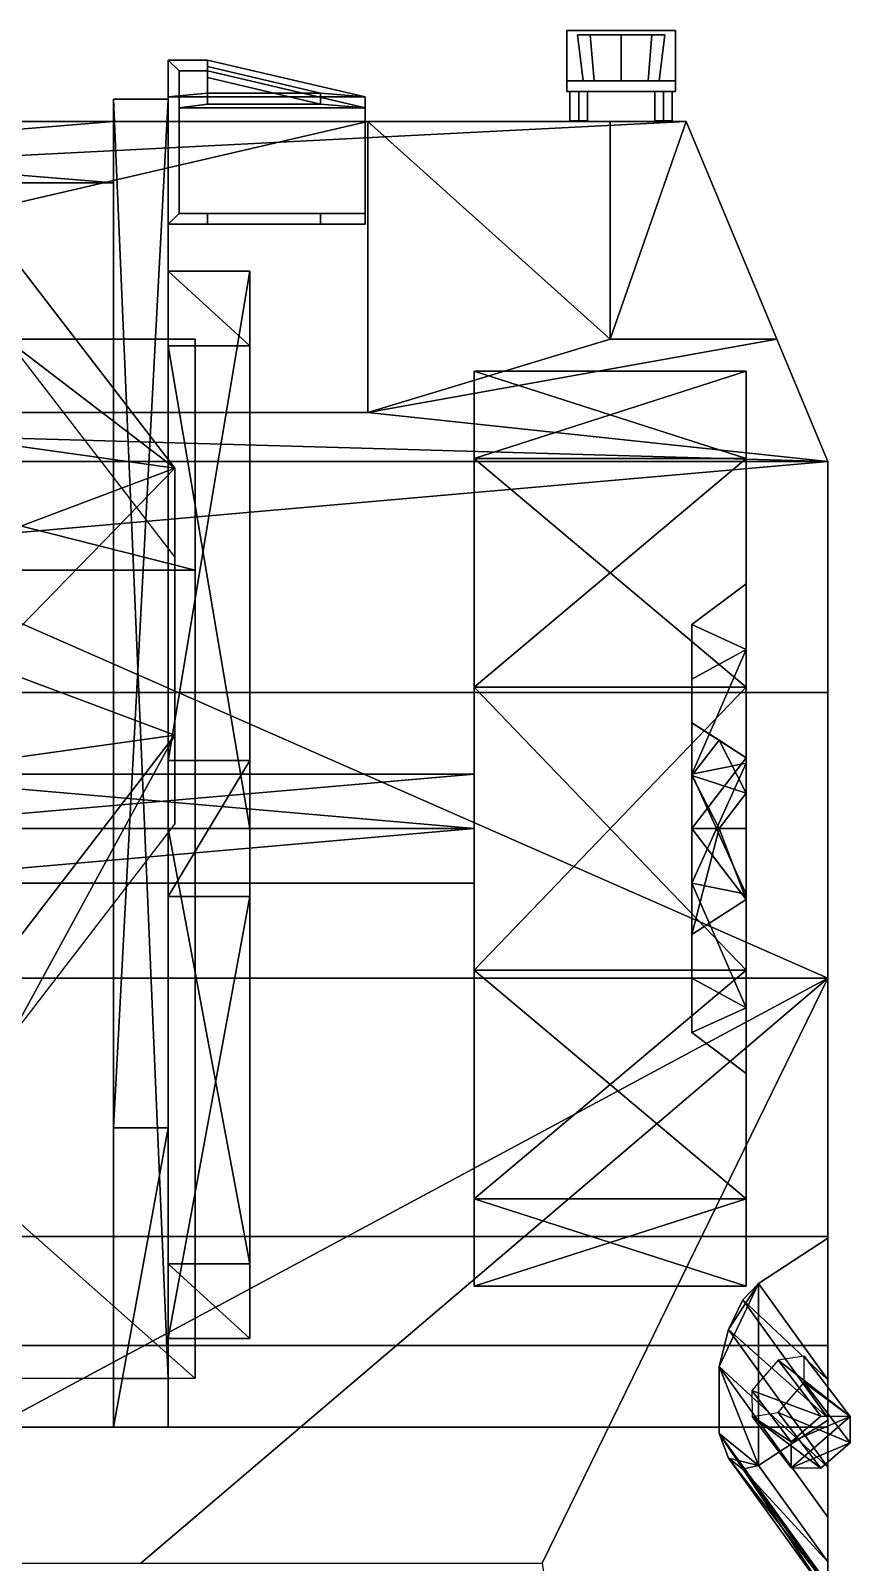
# Model space of a CAD drawing. Header units: millimetres. Extents: x -10.2 to 10.2, y -18.1 to 28.
# Drawn here: x 2.68 to 10.21, y 3.88 to 17.96 of the extents above; entities that cross this region are included whole.
import ezdxf

# ---------------------------------------------------------------- set-up
doc = ezdxf.new("R2010")
doc.units = ezdxf.units.MM
doc.header["$MEASUREMENT"] = 0
for name, color, linetype in [('Default', 7, 'Continuous'), ('mirrored', 7, 'Continuous'), ('wheels', 2, 'Continuous')]:
    doc.layers.add(name, color=color, linetype=linetype)

msp = doc.modelspace()

# ---------------------------------------------------------------- linework, layer by layer
at = {"layer": 'Default'}
for points in [[(8.6, 17.96, 9.1), (8.6, 17.5, 9.1), (7.6, 17.5, 9.1), (7.6, 17.96, 9.1)], [(7.6, 17.96, 9.2), (7.6, 17.4, 9.2), (8.6, 17.4, 9.2), (8.6, 17.96, 9.2)], [(7.6, 17.5, 9.1), (7.6, 17.4, 9.2), (7.6, 17.96, 9.2), (7.6, 17.96, 9.1)], [(7.6, 17.96, 9.1), (7.6, 17.96, 9.2), (8.6, 17.96, 9.2), (8.6, 17.96, 9.1)], [(8.6, 17.96, 9.2), (8.6, 17.4, 9.2), (8.6, 17.5, 9.1), (8.6, 17.96, 9.1)], [(7.6, 17.5, 9.1), (7.6, 17.4, 9.2), (8.6, 17.4, 9.2), (8.6, 17.5, 9.1)], [(7.6, 17.5, 7.31), (7.6, 17.4, 7.31), (7.6, 17.4, 9.2), (7.6, 17.5, 9.1)], [(8.6, 17.5, 7.31), (8.6, 17.4, 7.31), (7.6, 17.4, 7.31), (7.6, 17.5, 7.31)], [(8.6, 17.5, 9.1), (8.6, 17.5, 7.31), (7.6, 17.5, 7.31), (7.6, 17.5, 9.1)], [(8.6, 17.5, 9.1), (8.6, 17.4, 9.2), (7.6, 17.4, 9.2), (7.6, 17.5, 9.1)], [(8.6, 17.4, 9.2), (8.6, 17.4, 7.31), (8.6, 17.5, 7.31), (8.6, 17.5, 9.1)], [(3.438, 7.875, 5.062), (3.438, 17.33, 5.562), (3.938, 17.33, 5.562)], [(3.438, 17.33, 5.562), (3.438, 17.33, 6.438), (3.938, 17.33, 6.438)], [(3.438, 17.33, 6.438), (3.438, 5.57, 6.438), (3.938, 5.57, 6.438)], [(3.438, 17.33, 5.562), (3.438, 7.875, 5.062), (3.438, 17.33, 6.438)], [(3.438, 7.875, 5.062), (3.938, 17.33, 5.562), (3.938, 7.875, 5.062)], [(3.438, 17.33, 5.562), (3.938, 17.33, 6.438), (3.938, 17.33, 5.562)], [(3.438, 17.33, 6.438), (3.938, 5.57, 6.438), (3.938, 17.33, 6.438)], [(3.438, 7.875, 5.062), (3.438, 5.57, 6.438), (3.438, 17.33, 6.438)], [(3.938, 5.57, 6.438), (3.938, 7.875, 5.062), (3.938, 17.33, 6.438)], [(3.938, 7.875, 5.062), (3.938, 17.33, 5.562), (3.938, 17.33, 6.438)], [(7.6, 17.4, 9.2), (7.6, 17.4, 7.31), (8.6, 17.4, 7.31), (8.6, 17.4, 9.2)], [(-8.698, 17.125, 13.5), (8.698, 17.125, 13.5), (-5.75, 17.125, 8.25)], [(-8.698, 17.125, 13.5), (1, 16.734, 13.625), (8.698, 17.125, 13.5)], [(8.698, 17.125, 13.5), (5.774, 17.125, 8.25), (-5.75, 17.125, 8.25)], [(5.774, 17.125, 8.25), (5.774, 14.45, 8.25), (-5.75, 14.45, 8.25)], [(5.774, 17.125, 8.25), (-5.75, 14.45, 8.25), (-5.75, 17.125, 8.25)], [(-3.438, 17.125, 5.812), (-3.438, 17.125, 7.5), (3.438, 17.125, 7.5)], [(-3.438, 17.125, 7.5), (-3.438, 16.562, 7.5), (3.438, 16.562, 7.5)], [(3.438, 17.125, 5.812), (3.438, 16.562, 5.812), (-3.438, 16.562, 5.812)], [(-3.438, 17.125, 5.812), (3.438, 17.125, 7.5), (3.438, 17.125, 5.812)], [(-3.438, 17.125, 7.5), (3.438, 16.562, 7.5), (3.438, 17.125, 7.5)], [(3.438, 17.125, 5.812), (-3.438, 16.562, 5.812), (-3.438, 17.125, 5.812)], [(10, 14, 14.5), (8.698, 17.125, 13.5), (1, 16.734, 13.625), (1, 14, 14.5)], [(3.438, 17.125, 7.5), (3.438, 16.562, 7.5), (3.438, 16.562, 6.438)], [(3.438, 17.125, 7.5), (3.438, 16.562, 6.438), (3.438, 17.125, 6.438)], [(8.698, 17.125, 7.5), (5.774, 17.125, 8.25), (8.698, 17.125, 13.5)], [(5.774, 17.125, 8.25), (8.698, 17.125, 7.5), (8, 17.125, 7.5)], [(8, 17.125, 7.5), (8, 15.125, 7.5), (5.774, 17.125, 8.25)], [(8, 15.125, 7.5), (5.774, 14.45, 8.25), (5.774, 17.125, 8.25)], [(8, 15.125, 7.5), (8, 17.125, 7.5), (8.698, 17.125, 7.5)], [(8, 15.125, 7.5), (8.698, 17.125, 7.5), (9.531, 15.125, 7.5)], [(8.698, 17.125, 13.5), (9.531, 15.125, 7.5), (8.698, 17.125, 7.5)], [(10, 14, 14.5), (10, 14, 8.75), (9.531, 15.125, 7.5), (8.698, 17.125, 13.5)], [(-3.438, 16.562, 5.812), (3.438, 16.562, 5.812), (3.438, 16.562, 7.5)], [(-3.438, 16.562, 5.812), (3.438, 16.562, 7.5), (-3.438, 16.562, 7.5)], [(3.938, 15.062, 5.562), (3.938, 15.75, 5.188), (3.938, 11.25, 4.5)], [(3.938, 15.062, 6.25), (3.938, 15.75, 6.25), (3.938, 15.062, 5.562)], [(3.938, 15.75, 5.188), (3.938, 15.062, 5.562), (3.938, 15.75, 6.25)], [(3.938, 11.25, 4.5), (3.938, 15.75, 5.188), (4.688, 15.75, 5.188)], [(3.938, 15.75, 5.188), (3.938, 15.75, 6.25), (4.688, 15.75, 6.25)], [(3.938, 15.75, 6.25), (3.938, 15.062, 6.25), (4.688, 15.062, 6.25)], [(3.938, 11.25, 4.5), (4.688, 15.75, 5.188), (4.688, 11.25, 4.5)], [(3.938, 15.75, 5.188), (4.688, 15.75, 6.25), (4.688, 15.75, 5.188)], [(3.938, 15.75, 6.25), (4.688, 15.062, 6.25), (4.688, 15.75, 6.25)], [(4.688, 15.062, 5.562), (4.688, 11.25, 4.5), (4.688, 15.75, 5.188)], [(4.688, 15.062, 6.25), (4.688, 15.062, 5.562), (4.688, 15.75, 6.25)], [(4.688, 15.75, 5.188), (4.688, 15.75, 6.25), (4.688, 15.062, 5.562)], [(4.188, 15.125, 7.5), (-4.188, 15.125, 7.5), (-4.188, 15.125, 8.25)], [(4.188, 13, 6.438), (-4.188, 13, 6.438), (-4.188, 15.125, 7.5)], [(4.188, 15.125, 7.5), (-4.188, 15.125, 8.25), (4.188, 15.125, 8.25)], [(4.188, 13, 6.438), (-4.188, 15.125, 7.5), (4.188, 15.125, 7.5)], [(4.188, 14.45, 8.25), (4.188, 13, 6.438), (4.188, 15.125, 7.5)], [(4.188, 15.125, 8.25), (4.188, 14.45, 8.25), (4.188, 15.125, 7.5)], [(5.774, 14.45, 8.25), (8, 15.125, 7.5), (9.531, 15.125, 7.5)], [(9.531, 15.125, 7.5), (10, 14, 8.75), (5.774, 14.45, 8.25)], [(3.938, 11.25, 4.5), (3.938, 10.625, 5.375), (3.938, 15.062, 5.562)], [(3.938, 15.062, 6.25), (3.938, 15.062, 5.562), (4.688, 15.062, 5.562)], [(3.938, 15.062, 5.562), (3.938, 10.625, 5.375), (4.688, 10.625, 5.375)], [(3.938, 15.062, 6.25), (4.688, 15.062, 5.562), (4.688, 15.062, 6.25)], [(3.938, 15.062, 5.562), (4.688, 10.625, 5.375), (4.688, 15.062, 5.562)], [(4.688, 11.25, 4.5), (4.688, 15.062, 5.562), (4.688, 10.625, 5.375)], [(10, 14, 8.75), (-10, 14, 8.75), (-5.75, 14.45, 8.25)], [(10, 14, 8.75), (-5.75, 14.45, 8.25), (5.774, 14.45, 8.25)], [(4.188, 6.875, 8.5), (4.188, 14.45, 8.25), (4.188, 14, 8.75)], [(4.188, 13, 6.438), (4.188, 14.45, 8.25), (4.188, 6.875, 8.5)], [(-10, 14, 8.75), (10, 14, 8.75), (10, 11.875, 9.875), (-10, 11.875, 9.875)], [(1, 13.208, 14.75), (10, 14, 14.5), (1, 14, 14.5)], [(10, 14, 14.5), (1, 13.208, 14.75), (10, 9.25, 16)], [(4.188, 6.875, 8.5), (4.188, 14, 8.75), (4.188, 9.25, 9.875)], [(4.188, 11.875, 9.875), (4.188, 9.25, 9.875), (4.188, 14, 8.75)], [(10, 14, 14.5), (10, 11.875, 9.875), (10, 14, 8.75)], [(10, 6.86, 12.983), (10, 11.875, 9.875), (10, 14, 14.5), (10, 9.25, 16)], [(-10, 9.25, 16), (10, 9.25, 16), (1, 13.208, 14.75)], [(4.188, 5.57, 6.438), (-4.188, 5.57, 6.438), (-4.188, 13, 6.438)], [(4.188, 5.57, 6.438), (-4.188, 13, 6.438), (4.188, 13, 6.438)], [(4.188, 5.57, 6.438), (4.188, 13, 6.438), (4.188, 5.875, 7.25)], [(4.188, 13, 6.438), (4.188, 6.875, 8.5), (4.188, 5.875, 7.25)], [(-10, 11.875, 9.875), (10, 11.875, 9.875), (10, 9.25, 9.875), (-10, 9.25, 9.875)], [(10, 6.86, 12.983), (10, 9.25, 9.875), (10, 11.875, 9.875)], [(1, 10.625, 4.702), (1, 11.125, 4.414), (6.75, 11.125, 4.414)], [(6.75, 10.625, 3.548), (6.75, 11.125, 3.836), (1, 11.125, 3.836)], [(6.75, 11.125, 3.836), (6.75, 11.125, 4.414), (1, 11.125, 4.414)], [(1, 10.625, 4.702), (6.75, 11.125, 4.414), (6.75, 10.625, 4.702)], [(6.75, 10.625, 3.548), (1, 11.125, 3.836), (1, 10.625, 3.548)], [(6.75, 11.125, 3.836), (1, 11.125, 4.414), (1, 11.125, 3.836)], [(3.938, 11.25, 4.5), (3.938, 10, 4.5), (3.938, 10.625, 5.375)], [(3.938, 11.25, 4.5), (3.938, 11.25, 3.5), (3.938, 10, 3.5)], [(3.938, 10, 3.5), (3.938, 11.25, 3.5), (4.688, 11.25, 3.5)], [(3.938, 11.25, 3.5), (3.938, 11.25, 4.5), (4.688, 11.25, 4.5)], [(3.938, 11.25, 4.5), (3.938, 10, 3.5), (3.938, 10, 4.5)], [(3.938, 10, 3.5), (4.688, 11.25, 3.5), (4.688, 10, 3.5)], [(3.938, 11.25, 3.5), (4.688, 11.25, 4.5), (4.688, 11.25, 3.5)], [(4.688, 11.25, 4.5), (4.688, 10.625, 5.375), (4.688, 10, 4.5)], [(4.688, 11.25, 4.5), (4.688, 10, 4.5), (4.688, 10, 3.5)], [(4.688, 11.25, 4.5), (4.688, 10, 3.5), (4.688, 11.25, 3.5)], [(1, 10.125, 4.414), (1, 10.625, 4.702), (6.75, 10.625, 4.702)], [(1, 10.125, 3.836), (6.75, 10.125, 3.836), (6.75, 10.625, 3.548)], [(1, 10.125, 4.414), (6.75, 10.625, 4.702), (6.75, 10.125, 4.414)], [(1, 10.125, 3.836), (6.75, 10.625, 3.548), (1, 10.625, 3.548)], [(3.938, 10, 4.5), (3.938, 5.938, 5.188), (3.938, 10.625, 5.375)], [(3.938, 5.938, 5.188), (3.938, 6.625, 5.562), (3.938, 10.625, 5.375)], [(3.938, 10.625, 5.375), (3.938, 6.625, 5.562), (4.688, 6.625, 5.562)], [(3.938, 10.625, 5.375), (4.688, 6.625, 5.562), (4.688, 10.625, 5.375)], [(4.688, 10, 4.5), (4.688, 10.625, 5.375), (4.688, 5.938, 5.188)], [(4.688, 5.938, 5.188), (4.688, 10.625, 5.375), (4.688, 6.625, 5.562)], [(1, 10.125, 3.836), (1, 10.125, 4.414), (6.75, 10.125, 4.414)], [(1, 10.125, 3.836), (6.75, 10.125, 4.414), (6.75, 10.125, 3.836)], [(3.938, 5.938, 5.188), (3.938, 10, 4.5), (4.688, 10, 4.5)], [(3.938, 10, 4.5), (3.938, 10, 3.5), (4.688, 10, 3.5)], [(3.938, 5.938, 5.188), (4.688, 10, 4.5), (4.688, 5.938, 5.188)], [(3.938, 10, 4.5), (4.688, 10, 3.5), (4.688, 10, 4.5)], [(-10, 9.25, 9.875), (10, 9.25, 9.875), (10, 6.875, 8.5), (-10, 6.875, 8.5)], [(-10, 9.25, 16), (0, 3.875, 19.25), (10, 9.25, 16)], [(10, 9.25, 16), (0, 3.875, 19.25), (3.688, 3.875, 19.25)], [(3.688, 3.875, 19.25), (7.375, 3.875, 19.25), (10, 9.25, 16)], [(10, 9.25, 16), (7.375, 3.875, 19.25), (8.668, -4.5, 17.649), (10, -4.5, 16)], [(10, 5.188, 11.125), (10, 6.875, 8.5), (10, 9.25, 9.875), (10, 6.86, 12.983)], [(10, 9.25, 16), (10, 5.559, 14.154), (10, 6.86, 12.983)], [(10, 5.21, 14.35), (10, 5.559, 14.154), (10, 9.25, 16)], [(10, 4.756, 14.384), (10, 5.21, 14.35), (10, 9.25, 16)], [(10, 9.25, 16), (10, -4.5, 16), (10, 4.756, 14.384)], [(3.438, 5.125, 5.062), (3.438, 7.875, 5.062), (3.938, 7.875, 5.062)], [(3.438, 5.125, 5.062), (3.938, 7.875, 5.062), (3.938, 5.125, 5.062)], [(3.438, 5.57, 6.438), (3.438, 7.875, 5.062), (3.438, 5.125, 5.062)], [(3.938, 7.875, 5.062), (3.938, 5.57, 6.438), (3.938, 5.125, 5.062)], [(-10, 6.875, 8.5), (10, 6.875, 8.5), (10, 5.875, 7.25), (-10, 5.875, 7.25)], [(10, 5.559, 14.154), (9.361, 6.444, 13.357), (10, 6.86, 12.983)], [(9.361, 4.772, 11.499), (10, 5.188, 11.125), (10, 6.86, 12.983), (9.361, 6.444, 13.357)], [(10, 5.188, 11.125), (10, 5.875, 7.25), (10, 6.875, 8.5)], [(3.938, 6.625, 5.562), (3.938, 5.938, 6.25), (3.938, 6.625, 6.25)], [(3.938, 5.938, 5.188), (3.938, 5.938, 6.25), (3.938, 6.625, 5.562)], [(3.938, 6.625, 5.562), (3.938, 6.625, 6.25), (4.688, 6.625, 6.25)], [(3.938, 6.625, 6.25), (3.938, 5.938, 6.25), (4.688, 5.938, 6.25)], [(3.938, 6.625, 5.562), (4.688, 6.625, 6.25), (4.688, 6.625, 5.562)], [(3.938, 6.625, 6.25), (4.688, 5.938, 6.25), (4.688, 6.625, 6.25)], [(4.688, 6.625, 5.562), (4.688, 6.625, 6.25), (4.688, 5.938, 6.25)], [(4.688, 5.938, 5.188), (4.688, 6.625, 5.562), (4.688, 5.938, 6.25)], [(9.361, 6.444, 13.357), (9.086, 6.021, 13.246), (9, 5.681, 12.981)], [(9.361, 4.772, 11.499), (9.361, 6.444, 13.357), (9, 5.681, 12.981)], [(9.361, 6.444, 13.357), (9.218, 6.293, 13.376), (9.086, 6.021, 13.246)], [(10, 5.559, 14.154), (9.218, 6.293, 13.376), (9.361, 6.444, 13.357)], [(10, 5.21, 14.35), (9.086, 6.021, 13.246), (9.218, 6.293, 13.376)], [(10, 5.559, 14.154), (10, 5.21, 14.35), (9.218, 6.293, 13.376)], [(3.938, 5.938, 6.25), (3.938, 5.938, 5.188), (4.688, 5.938, 5.188)], [(3.938, 5.938, 6.25), (4.688, 5.938, 5.188), (4.688, 5.938, 6.25)], [(10, 4.756, 14.384), (9, 5.681, 12.981), (9.086, 6.021, 13.246)], [(10, 5.21, 14.35), (10, 4.756, 14.384), (9.086, 6.021, 13.246)], [(-10, 5.875, 7.25), (10, 5.875, 7.25), (10, 5.125, 5.25), (-10, 5.125, 5.25)], [(9.782, 5.775, 12.063), (9.542, 5.739, 12.337), (10.205, 5.222, 12.556)], [(10.205, 5.222, 12.556), (9.782, 5.534, 11.794), (9.782, 5.775, 12.063)], [(10, 5.875, 7.25), (10, -4.5, 3.875), (10, 5.125, 5.25)], [(10, 5.875, 7.25), (10, 5.188, 11.125), (10, -4.5, 3.875)], [(9, 5.681, 12.981), (10, 4.296, 14.228), (10, 3.681, 13.544), (9, 5.066, 12.297)], [(10, 4.756, 14.384), (10, 4.296, 14.228), (9, 5.681, 12.981)], [(9, 5.066, 12.297), (9.361, 4.772, 11.499), (9, 5.681, 12.981)], [(9.542, 5.739, 12.337), (9.302, 5.462, 12.342), (9.934, 5.226, 12.794)], [(9.542, 5.739, 12.337), (9.934, 5.226, 12.794), (10.205, 5.222, 12.556)], [(3.438, 5.125, 5.25), (3.438, 5.57, 6.438), (3.438, 5.125, 5.062)], [(3.938, 5.57, 6.438), (3.938, 5.125, 5.25), (3.938, 5.125, 5.062)], [(10.205, 4.981, 12.287), (9.543, 5.257, 11.8), (9.782, 5.534, 11.794)], [(10.205, 5.222, 12.556), (10.205, 4.981, 12.287), (9.782, 5.534, 11.794)], [(9.302, 5.462, 12.342), (9.303, 5.221, 12.074), (9.663, 4.99, 12.763)], [(9.302, 5.462, 12.342), (9.663, 4.99, 12.763), (9.934, 5.226, 12.794)], [(9.934, 4.746, 12.256), (9.303, 5.221, 12.074), (9.543, 5.257, 11.8)], [(9.934, 4.746, 12.256), (9.663, 4.75, 12.494), (9.303, 5.221, 12.074)], [(9.303, 5.221, 12.074), (9.663, 4.75, 12.494), (9.663, 4.99, 12.763)], [(10.205, 4.981, 12.287), (9.934, 4.746, 12.256), (9.543, 5.257, 11.8)], [(9.934, 5.226, 12.794), (9.663, 4.99, 12.763), (10.205, 5.222, 12.556)], [(9.663, 4.99, 12.763), (9.663, 4.75, 12.494), (10.205, 5.222, 12.556)], [(9.663, 4.75, 12.494), (10.205, 4.981, 12.287), (10.205, 5.222, 12.556)], [(-10, 5.125, 3.875), (10, 5.125, 3.875), (10, -4.5, 3.875), (-10, -4.5, 3.875)], [(-10, 5.125, 5.25), (10, 5.125, 5.25), (10, 5.125, 3.875), (-10, 5.125, 3.875)], [(10, 5.188, 11.125), (9.361, 4.772, 11.499), (10, 3.887, 12.296)], [(10, -4.5, 3.875), (10, 5.188, 11.125), (10, 3.887, 12.296)], [(10, 5.125, 5.25), (10, -4.5, 3.875), (10, 5.125, 3.875)], [(9.086, 4.838, 11.932), (9, 5.066, 12.297), (10, 3.573, 13.07)], [(9.361, 4.772, 11.499), (9, 5.066, 12.297), (9.086, 4.838, 11.932)], [(9, 5.066, 12.297), (10, 3.681, 13.544), (10, 3.573, 13.07)], [(9.934, 4.746, 12.256), (10.205, 4.981, 12.287), (9.663, 4.75, 12.494)], [(9.218, 4.738, 11.648), (9.086, 4.838, 11.932), (10, 3.655, 12.623)], [(9.218, 4.738, 11.648), (9.361, 4.772, 11.499), (9.086, 4.838, 11.932)], [(9.086, 4.838, 11.932), (10, 3.573, 13.07), (10, 3.655, 12.623)], [(9.361, 4.772, 11.499), (9.218, 4.738, 11.648), (10, 3.887, 12.296)], [(9.218, 4.738, 11.648), (10, 3.655, 12.623), (10, 3.887, 12.296)], [(10, -4.5, 16), (10, 4.296, 14.228), (10, 4.756, 14.384)], [(10, 3.681, 13.544), (10, 4.296, 14.228), (10, -4.5, 16)], [(10, 3.655, 12.623), (10, -4.5, 3.875), (10, 3.887, 12.296)]]:
    msp.add_3dface(points, dxfattribs=at)
at = {"layer": 'Default', "ltscale": 100}
for points in [[(7.853, 17.5, 8.403), (7.75, 17.5, 8.65), (7.7, 17.92, 8.65), (7.817, 17.92, 8.367)], [(7.75, 17.5, 8.65), (7.853, 17.5, 8.897), (7.817, 17.92, 8.933), (7.7, 17.92, 8.65)], [(7.7, 17.92, 8.65), (7.817, 17.92, 8.933), (8.1, 17.92, 9.05), (7.817, 17.92, 8.367)], [(8.1, 17.5, 8.3), (7.853, 17.5, 8.403), (7.817, 17.92, 8.367), (8.1, 17.92, 8.25)], [(7.853, 17.5, 8.897), (8.1, 17.5, 9), (8.1, 17.92, 9.05), (7.817, 17.92, 8.933)], [(7.817, 17.92, 8.367), (8.1, 17.92, 9.05), (8.383, 17.92, 8.933), (8.1, 17.92, 8.25)], [(8.347, 17.5, 8.403), (8.1, 17.5, 8.3), (8.1, 17.92, 8.25), (8.383, 17.92, 8.367)], [(8.1, 17.5, 9), (8.347, 17.5, 8.897), (8.383, 17.92, 8.933), (8.1, 17.92, 9.05)], [(8.1, 17.92, 8.25), (8.383, 17.92, 8.933), (8.5, 17.92, 8.65), (8.383, 17.92, 8.367)], [(8.45, 17.5, 8.65), (8.347, 17.5, 8.403), (8.383, 17.92, 8.367), (8.5, 17.92, 8.65)], [(8.347, 17.5, 8.897), (8.45, 17.5, 8.65), (8.5, 17.92, 8.65), (8.383, 17.92, 8.933)], [(7.71, 17.4, 8.73), (7.63, 17.4, 8.65), (7.63, 17.13, 8.65), (7.71, 17.13, 8.73)], [(7.63, 17.4, 8.65), (7.71, 17.4, 8.57), (7.71, 17.13, 8.57), (7.63, 17.13, 8.65)], [(7.79, 17.4, 8.65), (7.71, 17.4, 8.73), (7.71, 17.13, 8.73), (7.79, 17.13, 8.65)], [(7.71, 17.4, 8.57), (7.79, 17.4, 8.65), (7.79, 17.13, 8.65), (7.71, 17.13, 8.57)], [(8.49, 17.4, 8.73), (8.41, 17.4, 8.65), (8.41, 17.13, 8.65), (8.49, 17.13, 8.73)], [(8.41, 17.4, 8.65), (8.49, 17.4, 8.57), (8.49, 17.13, 8.57), (8.41, 17.13, 8.65)], [(8.57, 17.4, 8.65), (8.49, 17.4, 8.73), (8.49, 17.13, 8.73), (8.57, 17.13, 8.65)], [(8.49, 17.4, 8.57), (8.57, 17.4, 8.65), (8.57, 17.13, 8.65), (8.49, 17.13, 8.57)]]:
    msp.add_3dface(points, dxfattribs=at)
at = {"layer": 'mirrored'}
for points in [[(3.94, 17.35, 7.5), (3.94, 17.69, 4.98), (4.3, 17.69, 4.98), (4.3, 17.385, 7.24)], [(3.94, 16.18, 7.5), (3.94, 16.18, 4.98), (3.94, 17.69, 4.98), (3.94, 17.35, 7.5)], [(3.94, 17.69, 4.98), (3.94, 16.18, 4.98), (4.04, 16.28, 4.98), (4.04, 17.59, 4.98)], [(4.3, 17.69, 4.98), (3.94, 17.69, 4.98), (4.04, 17.59, 4.98), (4.3, 17.59, 4.98)], [(5.34, 17.385, 7.24), (4.3, 17.629, 5.432), (4.3, 17.69, 4.98), (5.75, 17.35, 7.5)], [(5.75, 17.35, 7.5), (4.3, 17.69, 4.98), (4.3, 17.59, 4.98), (5.75, 17.25, 7.5)], [(5.34, 17.285, 7.24), (4.3, 17.529, 5.432), (4.3, 17.629, 5.432), (5.34, 17.385, 7.24)], [(4.3, 17.385, 7.24), (4.3, 17.629, 5.432), (4.3, 17.529, 5.432), (4.3, 17.285, 7.24)], [(4.3, 17.59, 4.98), (4.04, 17.59, 4.98), (4.04, 17.25, 7.5), (4.3, 17.285, 7.24)], [(4.04, 17.59, 4.98), (4.04, 16.28, 4.98), (4.04, 16.28, 7.5), (4.04, 17.25, 7.5)], [(4.3, 17.59, 4.98), (4.3, 17.529, 5.432), (5.34, 17.285, 7.24), (5.75, 17.25, 7.5)], [(3.94, 17.35, 7.5), (4.3, 17.385, 7.24), (5.34, 17.385, 7.24), (5.75, 17.35, 7.5)], [(3.94, 17.35, 7.63), (3.94, 17.35, 7.5), (5.75, 17.35, 7.5), (5.75, 17.35, 7.63)], [(5.75, 17.35, 7.63), (5.75, 16.18, 7.63), (3.94, 16.18, 7.63), (3.94, 17.35, 7.63)], [(3.94, 16.18, 7.63), (3.94, 16.18, 7.5), (3.94, 17.35, 7.5), (3.94, 17.35, 7.63)], [(5.34, 17.385, 7.24), (4.3, 17.385, 7.24), (4.3, 17.285, 7.24), (5.34, 17.285, 7.24)], [(5.75, 17.35, 7.5), (5.75, 16.18, 7.5), (5.75, 16.18, 7.63), (5.75, 17.35, 7.63)], [(5.34, 17.285, 7.24), (4.3, 17.285, 7.24), (4.04, 17.25, 7.5), (5.75, 17.25, 7.5)], [(4.04, 17.25, 7.5), (4.04, 16.28, 7.5), (5.75, 16.28, 7.5), (5.75, 17.25, 7.5)], [(4.3, 16.28, 4.98), (4.04, 16.28, 4.98), (3.94, 16.18, 4.98), (4.3, 16.18, 4.98)], [(4.04, 16.28, 7.5), (4.04, 16.28, 4.98), (4.3, 16.28, 4.98), (4.3, 16.28, 7.24)], [(4.04, 16.28, 7.5), (4.3, 16.28, 7.24), (5.34, 16.28, 7.24), (5.75, 16.28, 7.5)], [(5.34, 16.28, 7.24), (4.3, 16.28, 5.432), (4.3, 16.28, 4.98), (5.75, 16.28, 7.5)], [(4.3, 16.28, 7.24), (4.3, 16.28, 4.98), (4.3, 16.18, 4.98), (4.3, 16.18, 7.24)], [(5.34, 16.18, 7.24), (4.3, 16.18, 5.432), (4.3, 16.28, 5.432), (5.34, 16.28, 7.24)], [(5.75, 16.28, 7.5), (4.3, 16.28, 4.98), (4.3, 16.18, 4.98), (5.75, 16.18, 7.5)], [(5.34, 16.28, 7.24), (4.3, 16.28, 7.24), (4.3, 16.18, 7.24), (5.34, 16.18, 7.24)], [(4.3, 16.18, 4.98), (3.94, 16.18, 4.98), (3.94, 16.18, 7.5), (4.3, 16.18, 7.24)], [(5.75, 16.18, 7.63), (5.75, 16.18, 7.5), (3.94, 16.18, 7.5), (3.94, 16.18, 7.63)], [(5.34, 16.18, 7.24), (4.3, 16.18, 7.24), (3.94, 16.18, 7.5), (5.75, 16.18, 7.5)], [(4.3, 16.18, 4.98), (4.3, 16.18, 5.432), (5.34, 16.18, 7.24), (5.75, 16.18, 7.5)]]:
    msp.add_3dface(points, dxfattribs=at)
at = {"layer": 'wheels', "extrusion": (1, 0, 0)}
for p, q in [((6.75, 14.028, 1.653), (6.75, 14.831, 4.125)), ((6.75, 14.831, 4.125), (6.75, 14.028, 6.597)), ((6.75, 11.925, 0.125), (6.75, 14.028, 1.653)), ((6.75, 14.028, 6.597), (6.75, 11.925, 8.125)), ((6.75, 11.925, 8.125), (6.75, 9.325, 8.125)), ((6.75, 9.325, 0.125), (6.75, 11.925, 0.125)), ((6.75, 9.325, 8.125), (6.75, 7.222, 6.597)), ((6.75, 7.222, 1.653), (6.75, 9.325, 0.125)), ((6.75, 7.222, 6.597), (6.75, 6.419, 4.125)), ((6.75, 6.419, 4.125), (6.75, 7.222, 1.653))]:
    msp.add_line(p, q, dxfattribs=at)
msp.add_circle((10.625, 4.125, 6.75), 4.125, dxfattribs=at)
at = {"layer": 'wheels'}
for points in [[(2.472, 15.927, 16.877), (1.647, 14.268, 17.451), (4, 13.939, 17.564)], [(4, 13.939, 17.564), (2.472, 15.11, 14.514), (2.472, 15.927, 16.877)], [(4, 13.939, 17.564), (4, 13.123, 15.201), (2.472, 15.11, 14.514)], [(6.75, 14.028, 6.597), (6.75, 14.831, 4.125), (6.75, 14.028, 1.653)], [(9.25, 14.831, 4.125), (6.75, 14.831, 4.125), (6.75, 14.028, 6.597)], [(9.25, 14.028, 1.653), (6.75, 14.028, 1.653), (6.75, 14.831, 4.125)], [(9.25, 14.831, 4.125), (6.75, 14.028, 6.597), (9.25, 14.028, 6.597)], [(9.25, 14.028, 1.653), (6.75, 14.831, 4.125), (9.25, 14.831, 4.125)], [(9.25, 14.831, 4.125), (9.25, 12.875, 3.522), (9.25, 14.028, 1.653)], [(9.25, 12.875, 4.728), (9.25, 12.875, 3.522), (9.25, 14.831, 4.125)], [(9.25, 14.028, 6.597), (9.25, 12.875, 4.728), (9.25, 14.831, 4.125)], [(1.647, 14.268, 17.451), (2.25, 13.281, 17.792), (4, 13.939, 17.564)], [(2.25, 12.141, 18.186), (4, 13.939, 17.564), (2.25, 13.281, 17.792)], [(4, 13.939, 17.564), (2.25, 12.141, 18.186), (4, 11.483, 18.413)], [(4, 13.939, 17.564), (4, 11.483, 18.413), (4, 10.666, 16.051)], [(4, 13.939, 17.564), (4, 10.666, 16.051), (4, 13.123, 15.201)], [(6.75, 14.028, 1.653), (6.75, 9.325, 0.125), (6.75, 6.419, 4.125)], [(6.75, 11.925, 0.125), (6.75, 9.325, 0.125), (6.75, 14.028, 1.653)], [(6.75, 9.325, 8.125), (6.75, 11.925, 8.125), (6.75, 14.028, 6.597)], [(6.75, 7.222, 6.597), (6.75, 14.028, 6.597), (6.75, 6.419, 4.125)], [(6.75, 9.325, 8.125), (6.75, 14.028, 6.597), (6.75, 7.222, 6.597)], [(9.25, 14.028, 6.597), (6.75, 14.028, 6.597), (6.75, 11.925, 8.125)], [(9.25, 11.925, 0.125), (6.75, 11.925, 0.125), (6.75, 14.028, 1.653)], [(6.75, 14.028, 6.597), (6.75, 14.028, 1.653), (6.75, 6.419, 4.125)], [(9.25, 14.028, 6.597), (6.75, 11.925, 8.125), (9.25, 11.925, 8.125)], [(9.25, 11.925, 0.125), (6.75, 14.028, 1.653), (9.25, 14.028, 1.653)], [(9.25, 12.272, 2.478), (9.25, 11.925, 0.125), (9.25, 14.028, 1.653)], [(9.25, 12.272, 2.478), (9.25, 14.028, 1.653), (9.25, 12.875, 3.522)], [(9.25, 14.028, 6.597), (9.25, 12.272, 5.772), (9.25, 12.875, 4.728)], [(9.25, 14.028, 6.597), (9.25, 11.925, 8.125), (9.25, 12.272, 5.772)], [(9.25, 12.272, 2.478), (9.25, 12.875, 3.522), (8.75, 12.5, 3.623)], [(9.25, 12.875, 3.522), (9.25, 12.875, 4.728), (8.75, 12.5, 4.627)], [(8.75, 12.5, 4.627), (9.25, 12.875, 4.728), (9.25, 12.272, 5.772)], [(9.25, 12.875, 3.522), (8.75, 12.5, 4.627), (8.75, 12.5, 3.623)], [(8.75, 11.998, 2.752), (8.75, 12.5, 3.623), (8.75, 11.599, 3.562)], [(8.75, 12.5, 4.627), (8.75, 11.599, 4.688), (8.75, 11.599, 3.562)], [(8.75, 11.998, 5.498), (8.75, 11.599, 4.688), (8.75, 12.5, 4.627)], [(8.75, 12.5, 4.627), (8.75, 11.599, 3.562), (8.75, 12.5, 3.623)], [(9.25, 12.272, 2.478), (8.75, 12.5, 3.623), (8.75, 11.998, 2.752)], [(8.75, 12.5, 4.627), (9.25, 12.272, 5.772), (8.75, 11.998, 5.498)], [(8.75, 11.127, 2.25), (9.25, 11.228, 1.875), (9.25, 12.272, 2.478)], [(9.25, 12.272, 5.772), (9.25, 11.228, 6.375), (8.75, 11.127, 6)], [(8.75, 11.127, 2.25), (9.25, 12.272, 2.478), (8.75, 11.998, 2.752)], [(9.25, 12.272, 5.772), (8.75, 11.127, 6), (8.75, 11.998, 5.498)], [(9.25, 11.228, 1.875), (9.25, 11.925, 0.125), (9.25, 12.272, 2.478)], [(9.25, 11.228, 6.375), (9.25, 12.272, 5.772), (9.25, 11.925, 8.125)], [(2.25, 12.141, 18.186), (1.647, 11.154, 18.527), (4, 11.483, 18.413)], [(8.75, 11.599, 3.562), (8.75, 10.625, 3), (8.75, 11.998, 2.752)], [(8.75, 11.112, 4.969), (8.75, 11.599, 4.688), (8.75, 11.998, 5.498)], [(8.75, 10.625, 3), (8.75, 11.127, 2.25), (8.75, 11.998, 2.752)], [(8.75, 11.112, 4.969), (8.75, 11.998, 5.498), (8.75, 11.127, 6)], [(9.25, 9.325, 0.125), (6.75, 9.325, 0.125), (6.75, 11.925, 0.125)], [(9.25, 11.925, 8.125), (6.75, 11.925, 8.125), (6.75, 9.325, 8.125)], [(9.25, 9.325, 0.125), (6.75, 11.925, 0.125), (9.25, 11.925, 0.125)], [(9.25, 11.925, 8.125), (6.75, 9.325, 8.125), (9.25, 9.325, 8.125)], [(9.25, 10.022, 1.875), (9.25, 9.325, 0.125), (9.25, 11.925, 0.125)], [(9.25, 10.022, 1.875), (9.25, 11.925, 0.125), (9.25, 11.228, 1.875)], [(9.25, 10.022, 6.375), (9.25, 11.228, 6.375), (9.25, 11.925, 8.125)], [(9.25, 11.925, 8.125), (9.25, 9.325, 8.125), (9.25, 10.022, 6.375)], [(8.75, 11.599, 3.562), (9.25, 11.275, 3.75), (8.75, 10.625, 3)], [(9, 11.437, 4.594), (8.75, 11.599, 3.562), (8.75, 11.599, 4.688)], [(8.75, 11.599, 3.562), (9, 11.437, 4.594), (9.25, 11.275, 3.75)], [(8.75, 11.112, 4.969), (9, 11.437, 4.594), (8.75, 11.599, 4.688)], [(1.647, 11.154, 18.527), (2.472, 9.495, 19.1), (4, 11.483, 18.413)], [(4, 11.483, 18.413), (2.472, 9.495, 19.1), (2.472, 8.678, 16.738)], [(4, 11.483, 18.413), (2.472, 8.678, 16.738), (4, 10.666, 16.051)], [(8.75, 11.112, 4.969), (9.25, 10.95, 4.688), (9, 11.437, 4.594)], [(9.25, 11.275, 4.5), (9.25, 11.275, 3.75), (9, 11.437, 4.594)], [(9.25, 11.275, 4.5), (9, 11.437, 4.594), (9.25, 10.95, 4.688)], [(9.25, 11.275, 3.75), (9.25, 10.625, 3.375), (8.75, 10.625, 3)], [(9.25, 11.275, 3.75), (9.25, 10.95, 4.688), (9.25, 10.625, 3.375)], [(9.25, 11.275, 4.5), (9.25, 10.95, 4.688), (9.25, 11.275, 3.75)], [(9.25, 10.022, 1.875), (9.25, 11.228, 1.875), (8.75, 11.127, 2.25)], [(9.25, 11.228, 6.375), (9.25, 10.022, 6.375), (8.75, 10.123, 6)], [(9.25, 11.228, 6.375), (8.75, 10.123, 6), (8.75, 11.127, 6)], [(8.75, 10.625, 3), (8.75, 10.123, 2.25), (8.75, 11.127, 2.25)], [(8.75, 10.625, 5.25), (8.75, 11.112, 4.969), (8.75, 11.127, 6)], [(8.75, 11.127, 6), (8.75, 10.123, 6), (8.75, 10.625, 5.25)], [(9.25, 10.022, 1.875), (8.75, 11.127, 2.25), (8.75, 10.123, 2.25)], [(8.75, 11.112, 4.969), (8.75, 10.625, 5.25), (9, 10.625, 5.062)], [(8.75, 11.112, 4.969), (9, 10.625, 5.062), (9.25, 10.95, 4.688)], [(9.25, 10.95, 4.688), (9, 10.625, 5.062), (9.25, 10.625, 4.875)], [(9.25, 10.95, 4.688), (9.25, 9.975, 4.5), (9.25, 10.625, 3.375)], [(9.25, 10.95, 4.688), (9.25, 10.625, 4.875), (9.25, 9.975, 4.5)], [(8.75, 10.625, 3), (8.75, 9.651, 3.562), (8.75, 9.252, 2.752)], [(8.75, 9.252, 5.498), (8.75, 9.651, 4.688), (8.75, 10.625, 5.25)], [(9, 10.625, 5.062), (8.75, 10.625, 5.25), (8.75, 9.651, 4.688)], [(8.75, 9.651, 4.688), (9.25, 9.975, 4.5), (9, 10.625, 5.062)], [(8.75, 10.625, 3), (9.25, 10.625, 3.375), (9.25, 9.975, 3.75)], [(8.75, 10.625, 3), (9.25, 9.975, 3.75), (8.75, 9.651, 3.562)], [(8.75, 10.625, 3), (8.75, 9.252, 2.752), (8.75, 10.123, 2.25)], [(8.75, 9.252, 5.498), (8.75, 10.625, 5.25), (8.75, 10.123, 6)], [(9.25, 9.975, 4.5), (9.25, 10.625, 4.875), (9, 10.625, 5.062)], [(9.25, 9.975, 4.5), (9.25, 9.975, 3.75), (9.25, 10.625, 3.375)], [(8.75, 10.123, 6), (9.25, 10.022, 6.375), (9.25, 8.978, 5.772)], [(9.25, 8.978, 2.478), (9.25, 10.022, 1.875), (8.75, 10.123, 2.25)], [(8.75, 10.123, 6), (9.25, 8.978, 5.772), (8.75, 9.252, 5.498)], [(9.25, 8.978, 2.478), (8.75, 10.123, 2.25), (8.75, 9.252, 2.752)], [(9.25, 10.022, 1.875), (9.25, 8.978, 2.478), (9.25, 9.325, 0.125)], [(9.25, 10.022, 6.375), (9.25, 9.325, 8.125), (9.25, 8.978, 5.772)], [(8.75, 9.651, 3.562), (9.25, 9.975, 3.75), (9.25, 9.975, 4.5)], [(8.75, 9.651, 3.562), (9.25, 9.975, 4.5), (8.75, 9.651, 4.688)], [(8.75, 9.252, 2.752), (8.75, 9.651, 3.562), (8.75, 8.75, 3.623)], [(8.75, 9.651, 4.688), (8.75, 8.75, 4.627), (8.75, 8.75, 3.623)], [(8.75, 9.252, 5.498), (8.75, 8.75, 4.627), (8.75, 9.651, 4.688)], [(8.75, 9.651, 4.688), (8.75, 8.75, 3.623), (8.75, 9.651, 3.562)], [(6.75, 6.419, 4.125), (6.75, 9.325, 0.125), (6.75, 7.222, 1.653)], [(9.25, 7.222, 1.653), (6.75, 7.222, 1.653), (6.75, 9.325, 0.125)], [(9.25, 9.325, 8.125), (6.75, 9.325, 8.125), (6.75, 7.222, 6.597)], [(9.25, 7.222, 1.653), (6.75, 9.325, 0.125), (9.25, 9.325, 0.125)], [(9.25, 9.325, 8.125), (6.75, 7.222, 6.597), (9.25, 7.222, 6.597)], [(9.25, 8.978, 2.478), (9.25, 7.222, 1.653), (9.25, 9.325, 0.125)], [(9.25, 8.978, 5.772), (9.25, 9.325, 8.125), (9.25, 7.222, 6.597)], [(9.25, 8.978, 5.772), (8.75, 8.75, 4.627), (8.75, 9.252, 5.498)], [(8.75, 8.75, 3.623), (9.25, 8.978, 2.478), (8.75, 9.252, 2.752)], [(9.25, 8.978, 5.772), (9.25, 8.375, 4.728), (8.75, 8.75, 4.627)], [(8.75, 8.75, 3.623), (9.25, 8.375, 3.522), (9.25, 8.978, 2.478)], [(9.25, 7.222, 1.653), (9.25, 8.978, 2.478), (9.25, 8.375, 3.522)], [(9.25, 8.978, 5.772), (9.25, 7.222, 6.597), (9.25, 8.375, 4.728)], [(9.25, 8.375, 4.728), (9.25, 8.375, 3.522), (8.75, 8.75, 3.623)], [(9.25, 8.375, 4.728), (8.75, 8.75, 3.623), (8.75, 8.75, 4.627)], [(9.25, 6.419, 4.125), (9.25, 7.222, 1.653), (9.25, 8.375, 3.522)], [(9.25, 8.375, 4.728), (9.25, 7.222, 6.597), (9.25, 6.419, 4.125)], [(9.25, 8.375, 4.728), (9.25, 6.419, 4.125), (9.25, 8.375, 3.522)], [(9.25, 6.419, 4.125), (6.75, 6.419, 4.125), (6.75, 7.222, 1.653)], [(9.25, 7.222, 6.597), (6.75, 7.222, 6.597), (6.75, 6.419, 4.125)], [(9.25, 6.419, 4.125), (6.75, 7.222, 1.653), (9.25, 7.222, 1.653)], [(9.25, 7.222, 6.597), (6.75, 6.419, 4.125), (9.25, 6.419, 4.125)]]:
    msp.add_3dface(points, dxfattribs=at)

doc.saveas('drawing.dxf')
